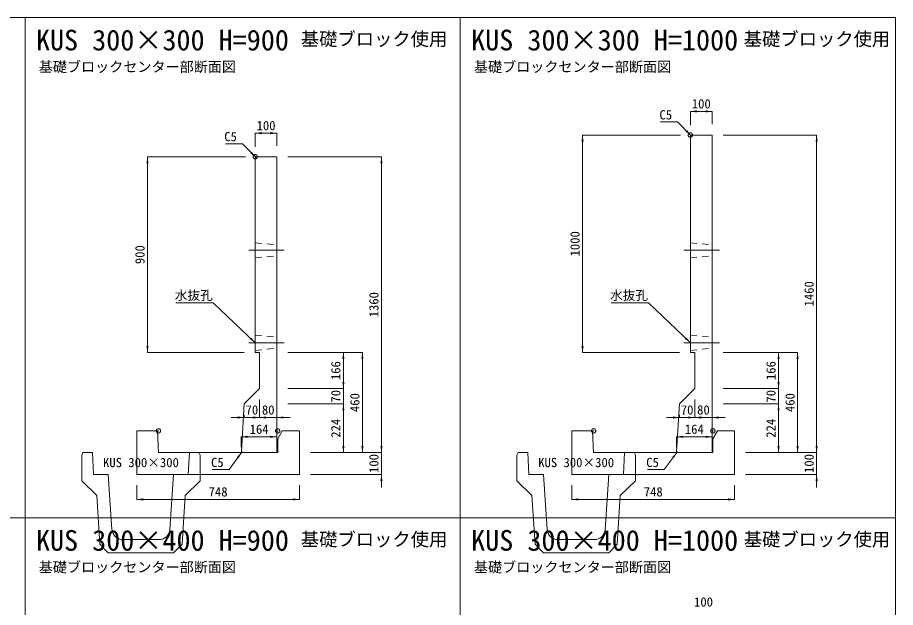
# Model space of a CAD drawing. Units: millimetres at full size, sheet at 1:40. Extents: x 86 to 35886, y -15691 to 10257.
# Drawn here: x 13252 to 17286, y -4602 to -1891 of the extents above; entities that cross this region are included whole.
import ezdxf
from ezdxf.enums import TextEntityAlignment as Align

# ---------------------------------------------------------------- set-up
doc = ezdxf.new("R2010")
doc.units = ezdxf.units.MM
doc.header["$LTSCALE"] = 40
doc.header["$PDMODE"] = 32
doc.header["$PDSIZE"] = 20
doc.linetypes.add('USER1', pattern=[28.575, 19.05, -3.175, 3.175, -3.175])
doc.linetypes.add('USER2', pattern=[1.35, 0.75, -0.6])
for name, color, linetype, lineweight in [('0_2', 7, 'USER1', 5), ('パネックスKUS', 2, 'Continuous', 20), ('図枠', 5, 'Continuous', 13), ('基礎ブロック', 2, 'Continuous', 13), ('寸法線', 7, 'Continuous', 13), ('引出線', 4, 'Continuous', 13), ('本体', 2, 'Continuous', 13), ('補助線', 8, 'USER1', 13)]:
    doc.layers.add(name, color=color, linetype=linetype, lineweight=lineweight)
doc.layers.add('文字', color=7, linetype='Continuous')
doc.styles.add('ＭＳ ゴシック', font='')
doc.styles.get('ＭＳ ゴシック').set_extended_font_data('MS Gothic')

# ---------------------------------------------------------------- blocks, each defined once
blk = doc.blocks.new('filled_arrow')
at = {"color": 0, "linetype": 'Continuous', "lineweight": -2}
blk.add_solid([(7.5, 1.25), (0, 0), (7.5, -1.25)], dxfattribs=at)

msp = doc.modelspace()

# ---------------------------------------------------------------- linework, layer by layer
at = {"layer": 'パネックスKUS'}
for p, q in [((16348.8, -2430.56), (16343.8, -2435.56)), ((16343.8, -2435.56), (16343.8, -3430.56)), ((16443.8, -2430.56), (16348.8, -2430.56)), ((16443.8, -3890.56), (16443.8, -2430.56)), ((14348.8, -2530.56), (14343.8, -2535.56)), ((14343.8, -2535.56), (14343.8, -3430.56)), ((14443.8, -2530.56), (14348.8, -2530.56)), ((14443.8, -3890.56), (14443.8, -2530.56)), ((14343.8, -3430.56), (14363.8, -3430.56)), ((14363.8, -3430.56), (14363.8, -3596.56)), ((16343.8, -3430.56), (16363.8, -3430.56)), ((16363.8, -3430.56), (16363.8, -3596.56)), ((14363.8, -3596.56), (14293.8, -3666.56)), ((16363.8, -3596.56), (16293.8, -3666.56)), ((14293.8, -3666.56), (14280.11, -3885.57)), ((16293.8, -3666.56), (16280.11, -3885.57)), ((14284.8, -3890.56), (14280.11, -3885.57)), ((14284.8, -3890.56), (14443.8, -3890.56)), ((16284.8, -3890.56), (16280.11, -3885.57)), ((16284.8, -3890.56), (16443.8, -3890.56))]:
    msp.add_line(p, q, dxfattribs=at)
at = {"layer": 'パネックスKUS', "linetype": 'USER2', "lineweight": 9}
for p, q in [((14343.8, -2925.56), (14443.8, -2935.56)), ((16343.8, -2925.56), (16443.8, -2935.56)), ((14343.8, -2995.56), (14443.8, -2985.56)), ((16343.8, -2995.56), (16443.8, -2985.56)), ((14343.8, -3350.56), (14443.8, -3360.56)), ((16343.8, -3350.56), (16443.8, -3360.56)), ((14343.8, -3420.56), (14443.8, -3410.56)), ((16343.8, -3420.56), (16443.8, -3410.56))]:
    msp.add_line(p, q, dxfattribs=at)
at = {"layer": '図枠'}
for p, q in [((86.23, -1890.56), (17286.23, -1890.56)), ((13286.23, -1890.56), (13286.23, -15590.56)), ((15286.23, -1890.56), (15286.23, -15590.56)), ((17286.23, -1890.56), (17286.23, -15590.56)), ((86.23, -4190.56), (17286.23, -4190.56))]:
    msp.add_line(p, q, dxfattribs=at)
at = {"layer": '基礎ブロック'}
for p, q in [((13894.23, -3790.56), (13799.23, -3790.56)), ((13799.23, -3790.56), (13799.23, -3890.56)), ((13899.23, -3890.56), (13894.23, -3790.56)), ((14468.23, -3790.56), (14447.23, -3826.56)), ((14547.23, -3790.56), (14468.23, -3790.56)), ((14547.23, -3890.56), (14547.23, -3790.56)), ((15894.23, -3790.56), (15799.23, -3790.56)), ((15799.23, -3790.56), (15799.23, -3890.56)), ((15899.23, -3890.56), (15894.23, -3790.56)), ((16468.23, -3790.56), (16447.23, -3826.56)), ((16547.23, -3790.56), (16468.23, -3790.56)), ((16547.23, -3890.56), (16547.23, -3790.56)), ((14447.23, -3826.56), (14447.23, -3890.56)), ((16447.23, -3826.56), (16447.23, -3890.56)), ((13799.23, -3890.56), (13799.23, -3990.56)), ((14447.23, -3890.56), (13899.23, -3890.56)), ((14547.23, -3890.56), (14547.23, -3990.56)), ((15799.23, -3890.56), (15799.23, -3990.56)), ((16447.23, -3890.56), (15899.23, -3890.56)), ((16547.23, -3890.56), (16547.23, -3990.56)), ((13799.23, -3990.56), (14547.23, -3990.56)), ((15799.23, -3990.56), (16547.23, -3990.56))]:
    msp.add_line(p, q, dxfattribs=at)
at = {"layer": '寸法線'}
for p, q in [((16343.8, -2322.01), (16443.8, -2322.01)), ((16343.8, -2385.56), (16343.8, -2322.01)), ((16443.8, -2380.56), (16443.8, -2322.01)), ((14343.8, -2422.01), (14443.8, -2422.01)), ((14343.8, -2485.56), (14343.8, -2422.01)), ((14443.8, -2480.56), (14443.8, -2422.01)), ((15848.23, -3430.56), (15848.23, -2430.56)), ((16298.8, -2430.56), (15848.23, -2430.56)), ((16493.8, -2430.56), (16924.07, -2430.56)), ((16924.07, -3890.56), (16924.07, -2430.56)), ((13848.8, -3430.56), (13848.8, -2530.56)), ((14298.8, -2530.56), (13848.8, -2530.56)), ((14493.8, -2530.56), (14924.07, -2530.56)), ((14924.07, -3890.56), (14924.07, -2530.56)), ((14293.8, -3430.56), (13848.8, -3430.56)), ((14493.8, -3430.56), (14749.07, -3430.56)), ((14493.8, -3430.56), (14836.57, -3430.56)), ((14749.07, -3430.56), (14749.07, -3596.56)), ((14836.57, -3430.56), (14836.57, -3890.56)), ((16293.23, -3430.56), (15848.23, -3430.56)), ((16493.8, -3430.56), (16749.07, -3430.56)), ((16493.8, -3430.56), (16836.57, -3430.56)), ((16749.07, -3430.56), (16749.07, -3596.56)), ((16836.57, -3430.56), (16836.57, -3890.56)), ((14749.07, -3536.56), (14749.07, -3726.56)), ((16749.07, -3536.56), (16749.07, -3726.56)), ((14493.8, -3596.56), (14749.07, -3596.56)), ((14493.8, -3596.56), (14749.07, -3596.56)), ((16493.8, -3596.56), (16749.07, -3596.56)), ((16493.8, -3596.56), (16749.07, -3596.56)), ((14363.8, -3646.56), (14363.8, -3729.18)), ((14363.8, -3646.56), (14363.8, -3729.18)), ((14443.8, -3646.56), (14443.8, -3729.18)), ((14493.8, -3666.56), (14749.07, -3666.56)), ((14493.8, -3666.56), (14749.07, -3666.56)), ((14749.07, -3666.56), (14749.07, -3890.56)), ((16363.8, -3646.56), (16363.8, -3729.18)), ((16363.8, -3646.56), (16363.8, -3729.18)), ((16443.8, -3646.56), (16443.8, -3729.18)), ((16493.8, -3666.56), (16749.07, -3666.56)), ((16493.8, -3666.56), (16749.07, -3666.56)), ((16749.07, -3666.56), (16749.07, -3890.56)), ((14423.8, -3729.18), (14233.8, -3729.18)), ((14293.8, -3716.56), (14293.8, -3729.18)), ((14303.8, -3729.18), (14503.8, -3729.18)), ((16423.8, -3729.18), (16233.8, -3729.18)), ((16293.8, -3716.56), (16293.8, -3729.18)), ((16303.8, -3729.18), (16503.8, -3729.18)), ((14279.8, -3817.85), (14443.8, -3817.85)), ((14279.8, -3865.56), (14279.8, -3817.85)), ((14443.8, -3865.56), (14443.8, -3817.85)), ((14924.07, -3830.56), (14924.07, -4050.56)), ((16279.8, -3817.85), (16443.8, -3817.85)), ((16279.8, -3865.56), (16279.8, -3817.85)), ((16443.8, -3865.56), (16443.8, -3817.85)), ((16924.07, -3830.56), (16924.07, -4050.56)), ((14597.23, -3890.56), (14924.07, -3890.56)), ((14597.23, -3890.56), (14924.07, -3890.56)), ((14597.23, -3890.56), (14749.07, -3890.56)), ((14597.23, -3890.56), (14836.57, -3890.56)), ((16597.23, -3890.56), (16924.07, -3890.56)), ((16597.23, -3890.56), (16924.07, -3890.56)), ((16597.23, -3890.56), (16749.07, -3890.56)), ((16597.23, -3890.56), (16836.57, -3890.56)), ((14597.23, -3990.56), (14924.07, -3990.56)), ((16597.23, -3990.56), (16924.07, -3990.56)), ((13799.23, -4040.56), (13799.23, -4105.79)), ((14547.23, -4040.56), (14547.23, -4105.79)), ((15799.23, -4040.56), (15799.23, -4105.79)), ((16547.23, -4040.56), (16547.23, -4105.79)), ((13799.23, -4105.79), (14547.23, -4105.79)), ((15799.23, -4105.79), (16547.23, -4105.79))]:
    msp.add_line(p, q, dxfattribs=at)
at = {"layer": '引出線'}
for points in [[(16346.3, -2433.06), (16284.81, -2370.35), (16207.04, -2370.35)], [(14346.3, -2533.06), (14284.81, -2470.35), (14207.04, -2470.35)], [(14343.8, -3385.56), (14151.34, -3202.12), (13979.6, -3202.12)], [(16343.8, -3385.56), (16151.34, -3202.12), (15979.6, -3202.12)], [(14282.45, -3888.07), (14224.03, -3968.33), (14146.26, -3968.33)], [(16282.45, -3888.07), (16224.03, -3968.33), (16146.26, -3968.33)]]:
    msp.add_lwpolyline(points, dxfattribs=at)
at = {"layer": '本体'}
for p, q in [((13546.3, -3902.56), (13552.3, -3890.56)), ((13546.3, -4020.56), (13546.3, -3902.56)), ((13552.3, -3890.56), (13596.3, -3890.56)), ((13596.3, -3890.56), (13601.3, -3990.56)), ((14041.3, -3890.56), (14036.3, -3990.56)), ((14041.3, -3890.56), (14085.3, -3890.56)), ((14091.3, -3902.56), (14085.3, -3890.56)), ((14091.3, -4020.56), (14091.3, -3902.56)), ((15546.3, -3902.56), (15552.3, -3890.56)), ((15546.3, -4020.56), (15546.3, -3902.56)), ((15552.3, -3890.56), (15596.3, -3890.56)), ((15596.3, -3890.56), (15601.3, -3990.56)), ((16041.3, -3890.56), (16036.3, -3990.56)), ((16041.3, -3890.56), (16085.3, -3890.56)), ((16091.3, -3902.56), (16085.3, -3890.56)), ((16091.3, -4020.56), (16091.3, -3902.56)), ((13601.3, -3990.56), (13668.8, -3990.56)), ((13668.8, -3990.56), (13685.69, -4243.89)), ((13968.8, -3990.56), (13951.91, -4243.89)), ((13968.8, -3990.56), (14036.3, -3990.56)), ((15601.3, -3990.56), (15668.8, -3990.56)), ((15668.8, -3990.56), (15685.69, -4243.89)), ((15968.8, -3990.56), (15951.91, -4243.89)), ((15968.8, -3990.56), (16036.3, -3990.56)), ((13546.3, -4020.56), (13615.8, -4087.56)), ((14091.3, -4020.56), (14021.8, -4087.56)), ((15546.3, -4020.56), (15615.8, -4087.56)), ((16091.3, -4020.56), (16021.8, -4087.56)), ((13615.8, -4087.56), (13630.17, -4311.93)), ((14021.8, -4087.56), (14007.43, -4311.93)), ((15615.8, -4087.56), (15630.17, -4311.93)), ((16021.8, -4087.56), (16007.43, -4311.93)), ((13668.8, -4350.56), (13630.17, -4311.93)), ((13735.58, -4290.56), (13902.02, -4290.56)), ((13968.8, -4350.56), (14007.43, -4311.93)), ((15668.8, -4350.56), (15630.17, -4311.93)), ((15735.58, -4290.56), (15902.02, -4290.56)), ((15968.8, -4350.56), (16007.43, -4311.93)), ((13668.8, -4350.56), (13968.8, -4350.56)), ((15668.8, -4350.56), (15968.8, -4350.56))]:
    msp.add_line(p, q, dxfattribs=at)
for centre, start, end in [((13735.58, -4240.56), 183.81407, 270), ((13902.02, -4240.56), 270, 356.18593), ((15735.58, -4240.56), 183.81407, 270), ((15902.02, -4240.56), 270, 356.18593)]:
    msp.add_arc(centre, 50, start, end, dxfattribs=at)
at = {"layer": '補助線'}
for p, q in [((14313.87, -2960.56), (14477.59, -2960.56)), ((16313.87, -2960.56), (16477.59, -2960.56)), ((14313.87, -3385.56), (14477.59, -3385.56)), ((16313.87, -3385.56), (16477.59, -3385.56))]:
    msp.add_line(p, q, dxfattribs=at)
for p in [(16343.8, -2430.56), (14343.8, -2530.56), (13899.23, -3790.56), (14447.23, -3790.56), (15899.23, -3790.56), (16447.23, -3790.56)]:
    msp.add_point(p, dxfattribs=at)

# ---------------------------------------------------------------- block references
at = {"layer": '寸法線', "xscale": 4, "yscale": 4}
for p in [(16343.8, -2322.01), (14343.8, -2422.01), (14363.8, -3729.18), (14443.8, -3729.18), (16363.8, -3729.18), (16443.8, -3729.18), (14279.8, -3817.85), (16279.8, -3817.85), (13799.23, -4105.79), (15799.23, -4105.79)]:
    msp.add_blockref('filled_arrow', p, dxfattribs=at)
for p, rotation in [((16443.8, -2322.01), 180), ((14443.8, -2422.01), 180), ((15848.23, -2430.56), 270), ((16924.07, -2430.56), 270), ((13848.8, -2530.56), 270), ((14924.07, -2530.56), 270), ((13848.8, -3430.56), 90), ((15848.23, -3430.56), 90), ((14749.07, -3430.56), 270), ((14836.57, -3430.56), 270), ((16749.07, -3430.56), 270), ((16836.57, -3430.56), 270), ((14749.07, -3596.56), 90), ((14749.07, -3596.56), 90), ((16749.07, -3596.56), 90), ((16749.07, -3596.56), 90), ((14749.07, -3666.56), 270), ((14749.07, -3666.56), 270), ((16749.07, -3666.56), 270), ((16749.07, -3666.56), 270), ((14293.8, -3729.18), 180), ((14363.8, -3729.18), 180), ((16293.8, -3729.18), 180), ((16363.8, -3729.18), 180), ((14443.8, -3817.85), 180), ((16443.8, -3817.85), 180), ((14749.07, -3890.56), 90), ((14836.57, -3890.56), 90), ((14924.07, -3890.56), 90), ((14924.07, -3890.56), 90), ((16749.07, -3890.56), 90), ((16836.57, -3890.56), 90), ((16924.07, -3890.56), 90), ((16924.07, -3890.56), 90), ((14924.07, -3990.56), 270), ((16924.07, -3990.56), 270), ((14547.23, -4105.79), 180), ((16547.23, -4105.79), 180)]:
    msp.add_blockref('filled_arrow', p, dxfattribs=dict(at, rotation=rotation))
at = {"layer": '引出線', "xscale": 4, "yscale": 4}
for p, rotation in [((16346.3, -2433.06), 134.4), ((14346.3, -2533.06), 134.4), ((14343.8, -3385.56), 136.4), ((16343.8, -3385.56), 136.4), ((14282.45, -3888.07), 233.9), ((16282.45, -3888.07), 233.9)]:
    msp.add_blockref('filled_arrow', p, dxfattribs=dict(at, rotation=rotation))

# ---------------------------------------------------------------- texts
at = {"layer": '0_2', "style": 'ＭＳ ゴシック'}
for p in [(13348.99, -2154.99), (15348.99, -2154.99), (13348.99, -4454.99), (15348.99, -4454.99)]:
    msp.add_text('基礎ブロックセンター部断面図', height=47.47, dxfattribs=at).set_placement(p, align=Align.BOTTOM_LEFT)
at = {"layer": '寸法線', "style": 'ＭＳ ゴシック'}
for s, p in [('100', (16393.8, -2287.01)), ('100', (14393.8, -2387.01)), ('70', (14328.8, -3694.18)), ('80', (14403.8, -3694.18)), ('70', (16328.8, -3694.18)), ('80', (16403.8, -3694.18)), ('164', (14361.8, -3782.85)), ('164', (16361.8, -3782.85)), ('748', (14173.23, -4070.79)), ('748', (16173.23, -4070.79)), ('100', (16404.18, -4576.95))]:
    msp.add_text(s, height=42.72, dxfattribs=at).set_placement(p, align=Align.MIDDLE_CENTER)
for s, p in [('1000', (15813.23, -2930.56)), ('900', (13813.8, -2980.56)), ('1460', (16889.07, -3160.56)), ('1360', (14889.07, -3210.56)), ('166', (14714.07, -3513.56)), ('166', (16714.07, -3513.56)), ('70', (14714.07, -3631.56)), ('460', (14801.57, -3660.56)), ('70', (16714.07, -3631.56)), ('460', (16801.57, -3660.56)), ('224', (14714.07, -3778.56)), ('224', (16714.07, -3778.56)), ('100', (14889.07, -3940.56)), ('100', (16889.07, -3940.56))]:
    msp.add_text(s, height=42.72, rotation=90, dxfattribs=at).set_placement(p, align=Align.MIDDLE_CENTER)
at = {"layer": '引出線', "style": 'ＭＳ ゴシック'}
for s, p in [('C5', (16259.81, -2316.35)), ('C5', (14259.81, -2416.35)), ('水抜孔', (14149.09, -3145.83)), ('水抜孔', (16149.09, -3145.83)), ('C5', (14199.03, -3914.33)), ('C5', (16199.03, -3914.33))]:
    msp.add_text(s, height=42.72, dxfattribs=at).set_placement(p, align=Align.TOP_RIGHT)
at = {"layer": '文字', "style": 'ＭＳ ゴシック'}
for s, p in [('KUS 300×300 H=900', (13336.23, -2070.06)), ('KUS 300×300 H=1000', (15336.23, -2070.06)), ('KUS 300×400 H=900', (13336.23, -4370.06)), ('KUS 300×400 H=1000', (15336.23, -4370.06))]:
    msp.add_text(s, height=94.94, dxfattribs=at).set_placement(p, align=Align.BOTTOM_LEFT)
for p in [(15226.61, -1989.1), (17262.23, -1989.1), (15226.61, -4289.1), (17262.23, -4289.1)]:
    msp.add_text('基礎ブロック使用', height=61.71, dxfattribs=at).set_placement(p, align=Align.MIDDLE_RIGHT)
at = {"layer": '本体', "style": 'ＭＳ ゴシック'}
for p in [(13818.8, -3936.02), (15818.8, -3936.02)]:
    msp.add_text('KUS 300×300', height=42.72, dxfattribs=at).set_placement(p, align=Align.MIDDLE_CENTER)

doc.saveas('drawing.dxf')
